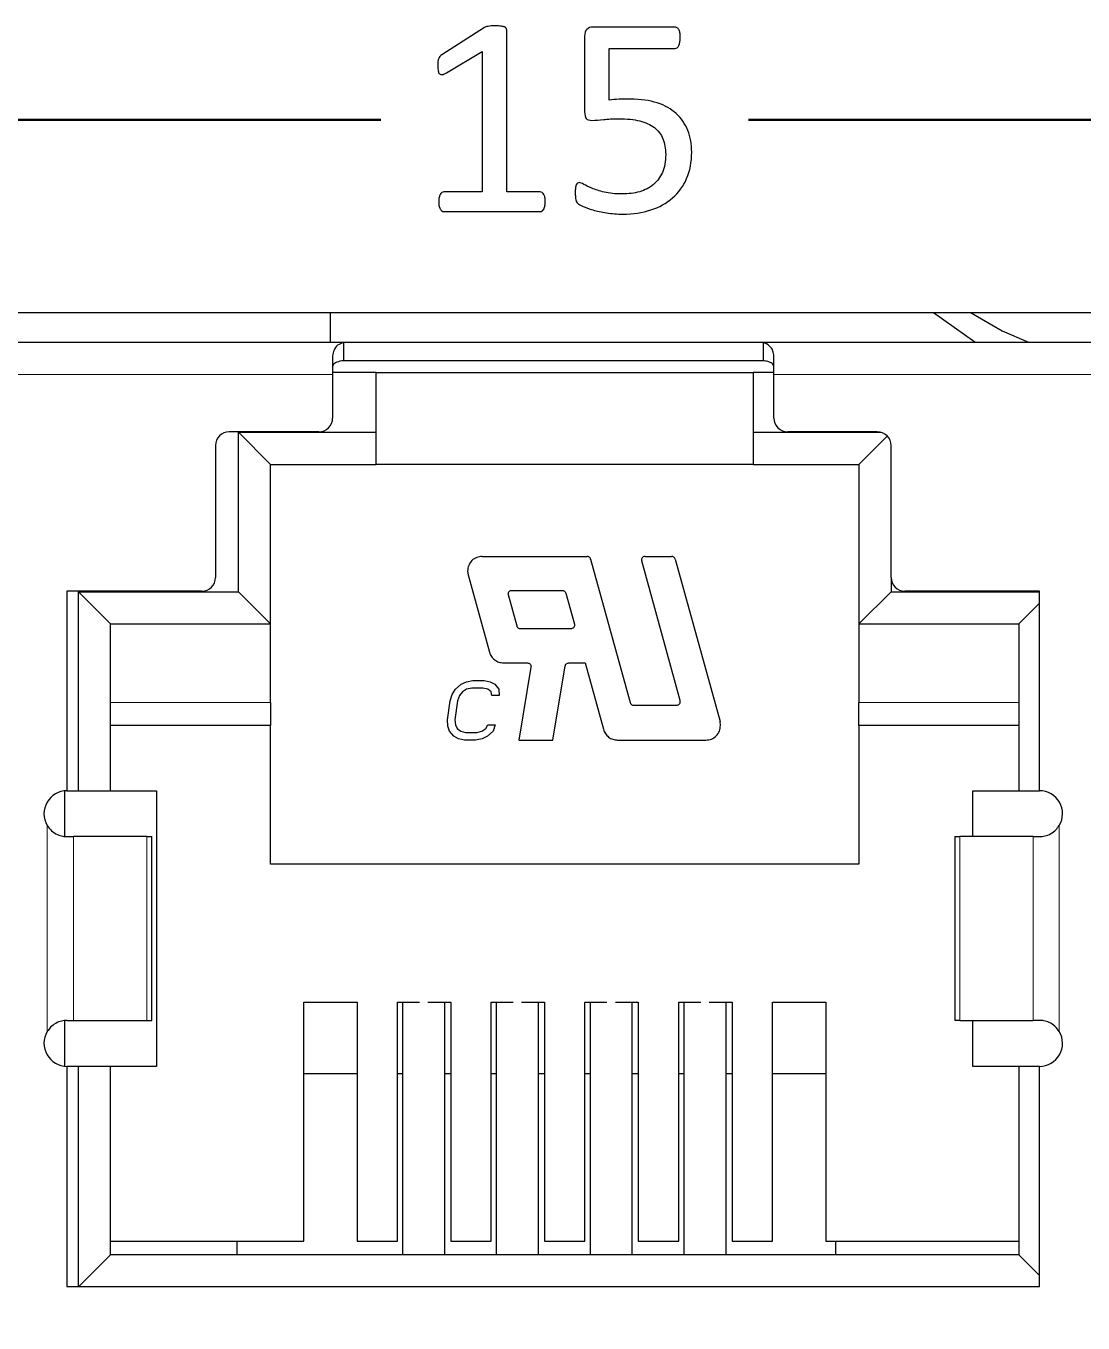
# Model space of a CAD drawing. Extents: x -260425 to 1294666, y -169889 to -2349.
# Drawn here: x 1001737.9 to 1001852.9, y -26464.5 to -26323.3 of the extents above; entities that cross this region are included whole.
import ezdxf

# ---------------------------------------------------------------- set-up
doc = ezdxf.new("R2010")
doc.units = 0
doc.header["$LTSCALE"] = 100
doc.layers.add('case', color=7, linetype='Continuous')
doc.layers.add('marking', color=7, linetype='Continuous')

# ---------------------------------------------------------------- blocks, each defined once
blk = doc.blocks.new('АТС')
at = {"layer": 'case', "lineweight": 25}
for points in [[(3427, 113.99), (3427, 113.99), (1965, 113.99), (1965, 113.99)], [(3314, 110.79), (3314, 110.79), (3314, 113.99), (3314, 113.99)], [(3384.11, 110.79), (3384.11, 110.79), (3379.6, 113.99), (3379.6, 113.99)], [(3254.6, 110.79), (3254.6, 110.79), (3421.9, 110.79), (3421.9, 110.79)], [(3361.08, 110.76), (3361.08, 110.76), (3315.42, 110.76), (3315.42, 110.76)], [(3315.42, 110.76), (3315.42, 110.76), (3315.42, 108.78), (3315.42, 108.78)], [(3361.08, 110.76), (3361.08, 110.76), (3361.08, 108.78), (3361.08, 108.78)], [(3314.25, 109.29), (3314.25, 109.29), (3314.25, 107.29), (3314.25, 107.29)], [(3361.08, 108.78), (3361.08, 108.78), (3315.42, 108.78), (3315.42, 108.78)], [(3362.25, 107.29), (3362.25, 107.29), (3362.25, 109.29), (3362.25, 109.29)], [(3319, 107.49), (3319, 107.49), (3314.25, 107.49), (3314.25, 107.49)], [(3314.25, 107.29), (3314.25, 107.29), (3314.25, 102.54), (3314.25, 102.54)], [(3319, 100.99), (3319, 100.99), (3319, 107.49), (3319, 107.49)], [(3319, 107.49), (3319, 107.49), (3360, 107.49), (3360, 107.49)], [(3360, 107.49), (3360, 107.49), (3360, 100.99), (3360, 100.99)], [(3362.25, 107.49), (3362.25, 107.49), (3360, 107.49), (3360, 107.49)], [(3362.25, 102.54), (3362.25, 102.54), (3362.25, 107.29), (3362.25, 107.29)], [(3312.75, 101.04), (3313.58, 101.04), (3314.25, 101.71), (3314.25, 102.54)], [(3312.75, 101.04), (3312.75, 101.04), (3303, 101.04), (3303, 101.04)], [(3304, 100.99), (3304, 100.99), (3319, 100.99), (3319, 100.99)], [(3304, 83.64), (3304, 83.64), (3304, 100.99), (3304, 100.99)], [(3304, 100.99), (3304, 100.99), (3307.5, 97.49), (3307.5, 97.49)], [(3319, 97.49), (3319, 97.49), (3319, 100.99), (3319, 100.99)], [(3360, 100.99), (3360, 100.99), (3373.88, 100.99), (3373.88, 100.99)], [(3360, 100.99), (3360, 100.99), (3360, 97.49), (3360, 97.49)], [(3373.5, 101.04), (3373.5, 101.04), (3363.75, 101.04), (3363.75, 101.04)], [(3374.58, 100.57), (3374.58, 100.57), (3371.5, 97.49), (3371.5, 97.49)], [(3301.5, 99.54), (3301.5, 99.54), (3301.5, 85.19), (3301.5, 85.19)], [(3375, 85.19), (3375, 85.19), (3375, 99.54), (3375, 99.54)], [(3307.5, 80.14), (3307.5, 80.14), (3307.5, 97.49), (3307.5, 97.49)], [(3307.5, 97.49), (3307.5, 97.49), (3319, 97.49), (3319, 97.49)], [(3360, 97.49), (3360, 97.49), (3319, 97.49), (3319, 97.49)], [(3360, 97.49), (3360, 97.49), (3371.5, 97.49), (3371.5, 97.49)], [(3371.5, 97.49), (3371.5, 97.49), (3371.5, 80.14), (3371.5, 80.14)], [(3330.53, 87.49), (3330.53, 87.49), (3341.92, 87.49), (3341.92, 87.49)], [(3342.31, 87.2), (3342.31, 87.2), (3346.62, 71.59), (3346.62, 71.59)], [(3347.85, 87.09), (3347.85, 87.09), (3347.87, 86.99), (3347.87, 86.99)], [(3352.06, 71.8), (3352.06, 71.8), (3347.87, 86.99), (3347.87, 86.99)], [(3348.25, 87.49), (3348.25, 87.49), (3351.12, 87.49), (3351.12, 87.49)], [(3351.51, 87.2), (3351.51, 87.2), (3356.39, 69.52), (3356.39, 69.52)], [(3300, 83.69), (3300.83, 83.69), (3301.5, 84.36), (3301.5, 85.19)], [(3328.93, 85.89), (3328.93, 85.89), (3328.99, 85.47), (3328.99, 85.47)], [(3328.99, 85.47), (3328.99, 85.47), (3331.3, 77.07), (3331.3, 77.07)], [(3375, 85.19), (3375, 85.19), (3375, 83.64), (3375, 83.64)], [(3300, 83.69), (3300, 83.69), (3285.35, 83.69), (3285.35, 83.69)], [(3285.35, 83.69), (3285.35, 83.69), (3285.35, 61.99), (3285.35, 61.99)], [(3286.6, 83.64), (3286.6, 83.64), (3304, 83.64), (3304, 83.64)], [(3286.6, 61.99), (3286.6, 61.99), (3286.6, 83.64), (3286.6, 83.64)], [(3286.6, 83.64), (3286.6, 83.64), (3290.1, 80.14), (3290.1, 80.14)], [(3304, 83.64), (3304, 83.64), (3307.5, 80.14), (3307.5, 80.14)], [(3333.37, 83.29), (3333.37, 83.29), (3333.35, 83.39), (3333.35, 83.39)], [(3334.31, 79.89), (3334.31, 79.89), (3333.37, 83.29), (3333.37, 83.29)], [(3333.75, 83.79), (3333.75, 83.79), (3339.22, 83.79), (3339.22, 83.79)], [(3339.61, 83.5), (3339.61, 83.5), (3340.55, 80.1), (3340.55, 80.1)], [(3375, 83.64), (3375, 83.64), (3371.5, 80.14), (3371.5, 80.14)], [(3375, 83.64), (3375, 83.64), (3391.15, 83.64), (3391.15, 83.64)], [(3391.15, 83.69), (3391.15, 83.69), (3376.5, 83.69), (3376.5, 83.69)], [(3391.15, 61.99), (3391.15, 61.99), (3391.15, 83.69), (3391.15, 83.69)], [(3388.9, 80.14), (3388.9, 80.14), (3391.15, 82.39), (3391.15, 82.39)], [(3290.1, 80.14), (3290.1, 80.14), (3307.5, 80.14), (3307.5, 80.14)], [(3290.1, 61.99), (3290.1, 61.99), (3290.1, 80.14), (3290.1, 80.14)], [(3307.5, 71.59), (3307.5, 71.59), (3307.5, 80.14), (3307.5, 80.14)], [(3340.16, 79.59), (3340.16, 79.59), (3334.69, 79.59), (3334.69, 79.59)], [(3340.55, 80.1), (3340.55, 80.1), (3340.56, 79.99), (3340.56, 79.99)], [(3371.5, 80.14), (3371.5, 80.14), (3388.9, 80.14), (3388.9, 80.14)], [(3371.5, 80.14), (3371.5, 80.14), (3371.5, 71.59), (3371.5, 71.59)], [(3388.9, 80.14), (3388.9, 80.14), (3388.9, 61.99), (3388.9, 61.99)], [(3332.85, 75.89), (3332.85, 75.89), (3335.43, 75.89), (3335.43, 75.89)], [(3335.82, 75.43), (3335.82, 75.43), (3334.5, 67.49), (3334.5, 67.49)], [(3335.83, 75.49), (3335.83, 75.49), (3335.82, 75.43), (3335.82, 75.43)], [(3338.2, 67.49), (3338.2, 67.49), (3339.54, 75.56), (3339.54, 75.56)], [(3339.94, 75.89), (3339.94, 75.89), (3341.71, 75.89), (3341.71, 75.89)], [(3341.71, 75.89), (3341.71, 75.89), (3343.7, 68.67), (3343.7, 68.67)], [(3327.6, 73.02), (3327.6, 73.02), (3328.22, 73.58), (3328.22, 73.58)], [(3328.22, 73.58), (3328.22, 73.58), (3328.8, 73.85), (3328.8, 73.85)], [(3328.8, 73.85), (3328.8, 73.85), (3329.5, 73.99), (3329.5, 73.99)], [(3329.5, 73.99), (3329.5, 73.99), (3330.72, 73.99), (3330.72, 73.99)], [(3330.72, 73.99), (3330.72, 73.99), (3331.37, 73.85), (3331.37, 73.85)], [(3331.37, 73.85), (3331.37, 73.85), (3331.88, 73.58), (3331.88, 73.58)], [(3331.88, 73.58), (3331.88, 73.58), (3332.34, 73.02), (3332.34, 73.02)], [(3327.02, 71.78), (3327.02, 71.78), (3327.25, 72.47), (3327.25, 72.47)], [(3327.25, 72.47), (3327.25, 72.47), (3327.6, 73.02), (3327.6, 73.02)], [(3328.04, 72.33), (3328.04, 72.33), (3327.83, 71.78), (3327.83, 71.78)], [(3328.37, 72.75), (3328.37, 72.75), (3328.04, 72.33), (3328.04, 72.33)], [(3328.82, 73.02), (3328.82, 73.02), (3328.37, 72.75), (3328.37, 72.75)], [(3329.38, 73.16), (3329.38, 73.16), (3328.82, 73.02), (3328.82, 73.02)], [(3330.6, 73.16), (3330.6, 73.16), (3329.38, 73.16), (3329.38, 73.16)], [(3331.12, 73.02), (3331.12, 73.02), (3330.6, 73.16), (3330.6, 73.16)], [(3331.49, 72.75), (3331.49, 72.75), (3331.12, 73.02), (3331.12, 73.02)], [(3331.56, 72.33), (3331.56, 72.33), (3331.49, 72.75), (3331.49, 72.75)], [(3332.38, 72.33), (3332.38, 72.33), (3331.56, 72.33), (3331.56, 72.33)], [(3332.34, 73.02), (3332.34, 73.02), (3332.38, 72.33), (3332.38, 72.33)], [(3326.73, 69.71), (3326.73, 69.71), (3327.02, 71.78), (3327.02, 71.78)], [(3327.83, 71.78), (3327.83, 71.78), (3327.54, 69.71), (3327.54, 69.71)], [(3347, 71.29), (3347, 71.29), (3351.67, 71.29), (3351.67, 71.29)], [(3352.07, 71.69), (3352.07, 71.69), (3352.06, 71.8), (3352.06, 71.8)], [(3326.77, 69.01), (3326.77, 69.01), (3326.73, 69.71), (3326.73, 69.71)], [(3327.54, 69.71), (3327.54, 69.71), (3327.6, 69.15), (3327.6, 69.15)], [(3356.44, 69.09), (3356.44, 69.09), (3356.39, 69.52), (3356.39, 69.52)], [(3307.5, 69.09), (3307.5, 69.09), (3290.1, 69.09), (3290.1, 69.09)], [(3307.5, 53.99), (3307.5, 53.99), (3307.5, 69.09), (3307.5, 69.09)], [(3326.96, 68.46), (3326.96, 68.46), (3326.77, 69.01), (3326.77, 69.01)], [(3327.42, 67.91), (3327.42, 67.91), (3326.96, 68.46), (3326.96, 68.46)], [(3327.93, 67.63), (3327.93, 67.63), (3327.42, 67.91), (3327.42, 67.91)], [(3327.6, 69.15), (3327.6, 69.15), (3327.81, 68.74), (3327.81, 68.74)], [(3327.81, 68.74), (3327.81, 68.74), (3328.18, 68.46), (3328.18, 68.46)], [(3328.18, 68.46), (3328.18, 68.46), (3328.7, 68.32), (3328.7, 68.32)], [(3328.7, 68.32), (3328.7, 68.32), (3329.92, 68.32), (3329.92, 68.32)], [(3329.92, 68.32), (3329.92, 68.32), (3330.48, 68.46), (3330.48, 68.46)], [(3330.48, 68.46), (3330.48, 68.46), (3330.92, 68.74), (3330.92, 68.74)], [(3331.08, 67.91), (3331.08, 67.91), (3330.5, 67.63), (3330.5, 67.63)], [(3330.92, 68.74), (3330.92, 68.74), (3331.12, 69.15), (3331.12, 69.15)], [(3331.7, 68.46), (3331.7, 68.46), (3331.08, 67.91), (3331.08, 67.91)], [(3331.12, 69.15), (3331.12, 69.15), (3331.93, 69.15), (3331.93, 69.15)], [(3331.93, 69.15), (3331.93, 69.15), (3331.7, 68.46), (3331.7, 68.46)], [(3388.9, 69.09), (3388.9, 69.09), (3371.5, 69.09), (3371.5, 69.09)], [(3371.5, 69.09), (3371.5, 69.09), (3371.5, 53.99), (3371.5, 53.99)], [(3328.58, 67.49), (3328.58, 67.49), (3327.93, 67.63), (3327.93, 67.63)], [(3329.8, 67.49), (3329.8, 67.49), (3328.58, 67.49), (3328.58, 67.49)], [(3330.5, 67.63), (3330.5, 67.63), (3329.8, 67.49), (3329.8, 67.49)], [(3334.5, 67.49), (3334.5, 67.49), (3338.2, 67.49), (3338.2, 67.49)], [(3345.24, 67.49), (3345.24, 67.49), (3354.84, 67.49), (3354.84, 67.49)], [(3285.1, 57.02), (3285.1, 57.02), (3285.1, 61.98), (3285.1, 61.98)], [(3285.35, 61.99), (3285.35, 61.99), (3286.6, 61.99), (3286.6, 61.99)], [(3286.6, 61.99), (3286.6, 61.99), (3290.1, 61.99), (3290.1, 61.99)], [(3290.1, 61.99), (3290.1, 61.99), (3295.1, 61.99), (3295.1, 61.99)], [(3295.1, 61.99), (3295.1, 61.99), (3295.1, 31.99), (3295.1, 31.99)], [(3383.9, 56.99), (3383.9, 56.99), (3383.9, 61.99), (3383.9, 61.99)], [(3383.9, 61.99), (3383.9, 61.99), (3388.9, 61.99), (3388.9, 61.99)], [(3388.9, 61.99), (3388.9, 61.99), (3391.15, 61.99), (3391.15, 61.99)], [(3285.35, 56.99), (3285.35, 56.99), (3286.04, 56.99), (3286.04, 56.99)], [(3294.03, 56.99), (3294.03, 56.99), (3286.04, 56.99), (3286.04, 56.99)], [(3294.03, 56.99), (3294.03, 56.99), (3294.57, 56.99), (3294.57, 56.99)], [(3294.57, 36.99), (3294.57, 36.99), (3294.57, 56.99), (3294.57, 56.99)], [(3381.94, 56.99), (3381.94, 56.99), (3381.94, 36.99), (3381.94, 36.99)], [(3381.94, 56.99), (3381.94, 56.99), (3382.46, 56.99), (3382.46, 56.99)], [(3382.46, 56.99), (3382.46, 56.99), (3382.47, 56.99), (3382.47, 56.99)], [(3390.46, 56.99), (3390.46, 56.99), (3382.47, 56.99), (3382.47, 56.99)], [(3390.46, 56.99), (3390.46, 56.99), (3391.15, 56.99), (3391.15, 56.99)], [(3371.5, 53.99), (3371.5, 53.99), (3307.5, 53.99), (3307.5, 53.99)], [(3311.1, 38.99), (3311.1, 38.99), (3316.9, 38.99), (3316.9, 38.99)], [(3311.1, 12.99), (3311.1, 12.99), (3311.1, 38.99), (3311.1, 38.99)], [(3316.9, 38.99), (3316.9, 38.99), (3316.9, 12.99), (3316.9, 12.99)], [(3321.3, 38.99), (3321.3, 38.99), (3323.69, 38.99), (3323.69, 38.99)], [(3321.3, 12.99), (3321.3, 12.99), (3321.3, 38.99), (3321.3, 38.99)], [(3321.85, 38.99), (3321.85, 38.99), (3321.85, 11.49), (3321.85, 11.49)], [(3324.61, 38.99), (3324.61, 38.99), (3327.1, 38.99), (3327.1, 38.99)], [(3326.45, 11.49), (3326.45, 11.49), (3326.45, 38.99), (3326.45, 38.99)], [(3327.1, 38.99), (3327.1, 38.99), (3327.1, 12.99), (3327.1, 12.99)], [(3331.5, 38.99), (3331.5, 38.99), (3333.89, 38.99), (3333.89, 38.99)], [(3331.5, 12.99), (3331.5, 12.99), (3331.5, 38.99), (3331.5, 38.99)], [(3332.05, 38.99), (3332.05, 38.99), (3332.05, 11.49), (3332.05, 11.49)], [(3334.81, 38.99), (3334.81, 38.99), (3337.3, 38.99), (3337.3, 38.99)], [(3336.65, 11.49), (3336.65, 11.49), (3336.65, 38.99), (3336.65, 38.99)], [(3337.3, 38.99), (3337.3, 38.99), (3337.3, 12.99), (3337.3, 12.99)], [(3341.7, 38.99), (3341.7, 38.99), (3344.09, 38.99), (3344.09, 38.99)], [(3341.7, 12.99), (3341.7, 12.99), (3341.7, 38.99), (3341.7, 38.99)], [(3342.25, 38.99), (3342.25, 38.99), (3342.25, 11.49), (3342.25, 11.49)], [(3345.01, 38.99), (3345.01, 38.99), (3347.5, 38.99), (3347.5, 38.99)], [(3346.85, 11.49), (3346.85, 11.49), (3346.85, 38.99), (3346.85, 38.99)], [(3347.5, 38.99), (3347.5, 38.99), (3347.5, 12.99), (3347.5, 12.99)], [(3351.9, 38.99), (3351.9, 38.99), (3354.29, 38.99), (3354.29, 38.99)], [(3351.9, 12.99), (3351.9, 12.99), (3351.9, 38.99), (3351.9, 38.99)], [(3352.45, 38.99), (3352.45, 38.99), (3352.45, 11.49), (3352.45, 11.49)], [(3355.21, 38.99), (3355.21, 38.99), (3357.7, 38.99), (3357.7, 38.99)], [(3357.05, 11.49), (3357.05, 11.49), (3357.05, 38.99), (3357.05, 38.99)], [(3357.7, 38.99), (3357.7, 38.99), (3357.7, 12.99), (3357.7, 12.99)], [(3362.1, 38.99), (3362.1, 38.99), (3367.9, 38.99), (3367.9, 38.99)], [(3362.1, 12.99), (3362.1, 12.99), (3362.1, 38.99), (3362.1, 38.99)], [(3367.9, 38.99), (3367.9, 38.99), (3367.9, 12.99), (3367.9, 12.99)], [(3285.1, 32.01), (3285.1, 32.01), (3285.1, 36.96), (3285.1, 36.96)], [(3285.35, 36.99), (3285.35, 36.99), (3286.04, 36.99), (3286.04, 36.99)], [(3286.04, 36.99), (3286.04, 36.99), (3294.03, 36.99), (3294.03, 36.99)], [(3294.03, 36.99), (3294.03, 36.99), (3294.57, 36.99), (3294.57, 36.99)], [(3382.46, 36.99), (3382.46, 36.99), (3381.94, 36.99), (3381.94, 36.99)], [(3382.47, 36.99), (3382.47, 36.99), (3382.46, 36.99), (3382.46, 36.99)], [(3382.47, 36.99), (3382.47, 36.99), (3390.46, 36.99), (3390.46, 36.99)], [(3383.9, 31.99), (3383.9, 31.99), (3383.9, 36.99), (3383.9, 36.99)], [(3391.15, 36.99), (3391.15, 36.99), (3390.46, 36.99), (3390.46, 36.99)], [(3286.6, 31.99), (3286.6, 31.99), (3285.35, 31.99), (3285.35, 31.99)], [(3285.35, 31.99), (3285.35, 31.99), (3285.35, 8.04), (3285.35, 8.04)], [(3286.6, 8.04), (3286.6, 8.04), (3286.6, 31.99), (3286.6, 31.99)], [(3290.1, 31.99), (3290.1, 31.99), (3286.6, 31.99), (3286.6, 31.99)], [(3290.1, 11.49), (3290.1, 11.49), (3290.1, 31.99), (3290.1, 31.99)], [(3295.1, 31.99), (3295.1, 31.99), (3290.1, 31.99), (3290.1, 31.99)], [(3316.9, 31.19), (3316.9, 31.19), (3311.1, 31.19), (3311.1, 31.19)], [(3321.85, 31.19), (3321.85, 31.19), (3321.3, 31.19), (3321.3, 31.19)], [(3327.1, 31.19), (3327.1, 31.19), (3326.45, 31.19), (3326.45, 31.19)], [(3332.05, 31.19), (3332.05, 31.19), (3331.5, 31.19), (3331.5, 31.19)], [(3337.3, 31.19), (3337.3, 31.19), (3336.65, 31.19), (3336.65, 31.19)], [(3342.25, 31.19), (3342.25, 31.19), (3341.7, 31.19), (3341.7, 31.19)], [(3347.5, 31.19), (3347.5, 31.19), (3346.85, 31.19), (3346.85, 31.19)], [(3352.45, 31.19), (3352.45, 31.19), (3351.9, 31.19), (3351.9, 31.19)], [(3357.7, 31.19), (3357.7, 31.19), (3357.05, 31.19), (3357.05, 31.19)], [(3367.9, 31.19), (3367.9, 31.19), (3362.1, 31.19), (3362.1, 31.19)], [(3388.9, 31.99), (3388.9, 31.99), (3383.9, 31.99), (3383.9, 31.99)], [(3388.9, 31.99), (3388.9, 31.99), (3388.9, 11.49), (3388.9, 11.49)], [(3391.15, 31.99), (3391.15, 31.99), (3388.9, 31.99), (3388.9, 31.99)], [(3391.15, 8.04), (3391.15, 8.04), (3391.15, 31.99), (3391.15, 31.99)], [(3290.1, 12.99), (3290.1, 12.99), (3306.7, 12.99), (3306.7, 12.99)], [(3303.85, 11.49), (3303.85, 11.49), (3303.85, 12.99), (3303.85, 12.99)], [(3306.7, 12.99), (3306.7, 12.99), (3311.1, 12.99), (3311.1, 12.99)], [(3316.9, 12.99), (3316.9, 12.99), (3321.3, 12.99), (3321.3, 12.99)], [(3327.1, 12.99), (3327.1, 12.99), (3331.5, 12.99), (3331.5, 12.99)], [(3337.3, 12.99), (3337.3, 12.99), (3341.7, 12.99), (3341.7, 12.99)], [(3347.5, 12.99), (3347.5, 12.99), (3351.9, 12.99), (3351.9, 12.99)], [(3357.7, 12.99), (3357.7, 12.99), (3362.1, 12.99), (3362.1, 12.99)], [(3367.9, 12.99), (3367.9, 12.99), (3372.3, 12.99), (3372.3, 12.99)], [(3368.95, 12.99), (3368.95, 12.99), (3368.95, 11.49), (3368.95, 11.49)], [(3372.3, 12.99), (3372.3, 12.99), (3388.9, 12.99), (3388.9, 12.99)], [(3286.65, 8.04), (3286.65, 8.04), (3290.1, 11.49), (3290.1, 11.49)], [(3388.9, 11.49), (3388.9, 11.49), (3290.1, 11.49), (3290.1, 11.49)], [(3391.15, 9.24), (3391.15, 9.24), (3388.9, 11.49), (3388.9, 11.49)], [(3285.35, 8.04), (3285.35, 8.04), (3391.15, 8.04), (3391.15, 8.04)]]:
    blk.add_open_spline(points, degree=3, dxfattribs=at)
for points, knots in [([(3383.72, 113.99), (3383.72, 113.99), (3387.07, 112.03), (3387.07, 112.03), (3387.07, 112.03), (3387.07, 112.03), (3389.94, 110.79), (3389.94, 110.79)], [0, 0, 0, 0, 0.333333, 0.333333, 0.333333, 0.333333, 1, 1, 1, 1]), ([(3315.42, 110.76), (3315.21, 110.68), (3314.99, 110.6), (3314.79, 110.45), (3314.79, 110.45), (3314.63, 110.32), (3314.49, 110.16), (3314.4, 109.94), (3314.4, 109.94), (3314.32, 109.75), (3314.28, 109.52), (3314.25, 109.29)], [0, 0, 0, 0, 0.25, 0.25, 0.25, 0.25, 0.5, 0.5, 0.5, 0.5, 1, 1, 1, 1]), ([(3362.25, 109.29), (3362.23, 109.48), (3362.2, 109.67), (3362.15, 109.83), (3362.15, 109.83), (3362.08, 110.06), (3361.94, 110.24), (3361.79, 110.37), (3361.79, 110.37), (3361.58, 110.56), (3361.33, 110.66), (3361.08, 110.76)], [0, 0, 0, 0, 0.25, 0.25, 0.25, 0.25, 0.5, 0.5, 0.5, 0.5, 1, 1, 1, 1]), ([(3315.42, 108.78), (3315.17, 108.74), (3314.92, 108.7), (3314.7, 108.61), (3314.7, 108.61), (3314.61, 108.57), (3314.54, 108.53), (3314.46, 108.48), (3314.46, 108.48), (3314.39, 108.43), (3314.32, 108.37), (3314.29, 108.29), (3314.29, 108.29), (3314.27, 108.25), (3314.26, 108.2), (3314.25, 108.15)], [0, 0, 0, 0, 0.2, 0.2, 0.2, 0.2, 0.4, 0.4, 0.4, 0.4, 0.6, 0.6, 0.6, 0.6, 1, 1, 1, 1]), ([(3362.25, 108.15), (3362.24, 108.2), (3362.23, 108.26), (3362.2, 108.3), (3362.2, 108.3), (3362.17, 108.37), (3362.12, 108.41), (3362.07, 108.46), (3362.07, 108.46), (3361.93, 108.57), (3361.76, 108.64), (3361.59, 108.68), (3361.59, 108.68), (3361.42, 108.73), (3361.25, 108.75), (3361.08, 108.78)], [0, 0, 0, 0, 0.2, 0.2, 0.2, 0.2, 0.4, 0.4, 0.4, 0.4, 0.6, 0.6, 0.6, 0.6, 1, 1, 1, 1]), ([(3362.25, 102.54), (3362.25, 102.15), (3362.41, 101.76), (3362.69, 101.48), (3362.69, 101.48), (3362.97, 101.2), (3363.35, 101.04), (3363.75, 101.04)], [0, 0, 0, 0, 0.333333, 0.333333, 0.333333, 0.333333, 1, 1, 1, 1]), ([(3303, 101.04), (3302.6, 101.04), (3302.22, 100.88), (3301.94, 100.6), (3301.94, 100.6), (3301.66, 100.32), (3301.5, 99.94), (3301.5, 99.54)], [0, 0, 0, 0, 0.333333, 0.333333, 0.333333, 0.333333, 1, 1, 1, 1]), ([(3375, 99.54), (3375, 99.94), (3374.84, 100.32), (3374.56, 100.6), (3374.56, 100.6), (3374.28, 100.88), (3373.9, 101.04), (3373.5, 101.04)], [0, 0, 0, 0, 0.333333, 0.333333, 0.333333, 0.333333, 1, 1, 1, 1]), ([(3330.53, 87.49), (3330.32, 87.47), (3330.11, 87.44), (3329.92, 87.37), (3329.92, 87.37), (3329.72, 87.3), (3329.55, 87.17), (3329.4, 87.02), (3329.4, 87.02), (3329.25, 86.87), (3329.12, 86.7), (3329.05, 86.51), (3329.05, 86.51), (3328.98, 86.31), (3328.95, 86.1), (3328.93, 85.89)], [0, 0, 0, 0, 0.2, 0.2, 0.2, 0.2, 0.4, 0.4, 0.4, 0.4, 0.6, 0.6, 0.6, 0.6, 1, 1, 1, 1]), ([(3342.31, 87.2), (3342.29, 87.24), (3342.28, 87.28), (3342.26, 87.32), (3342.26, 87.32), (3342.23, 87.35), (3342.2, 87.38), (3342.17, 87.41), (3342.17, 87.41), (3342.13, 87.44), (3342.09, 87.46), (3342.05, 87.47), (3342.05, 87.47), (3342.01, 87.48), (3341.97, 87.49), (3341.92, 87.49)], [0, 0, 0, 0, 0.2, 0.2, 0.2, 0.2, 0.4, 0.4, 0.4, 0.4, 0.6, 0.6, 0.6, 0.6, 1, 1, 1, 1]), ([(3348.25, 87.49), (3348.2, 87.49), (3348.15, 87.48), (3348.1, 87.46), (3348.1, 87.46), (3348.05, 87.44), (3348.01, 87.41), (3347.97, 87.38), (3347.97, 87.38), (3347.93, 87.34), (3347.9, 87.29), (3347.88, 87.25), (3347.88, 87.25), (3347.87, 87.2), (3347.86, 87.15), (3347.85, 87.09)], [0, 0, 0, 0, 0.2, 0.2, 0.2, 0.2, 0.4, 0.4, 0.4, 0.4, 0.6, 0.6, 0.6, 0.6, 1, 1, 1, 1]), ([(3351.51, 87.2), (3351.49, 87.24), (3351.48, 87.28), (3351.45, 87.32), (3351.45, 87.32), (3351.43, 87.35), (3351.4, 87.38), (3351.37, 87.41), (3351.37, 87.41), (3351.33, 87.44), (3351.29, 87.46), (3351.25, 87.47), (3351.25, 87.47), (3351.21, 87.48), (3351.17, 87.49), (3351.12, 87.49)], [0, 0, 0, 0, 0.2, 0.2, 0.2, 0.2, 0.4, 0.4, 0.4, 0.4, 0.6, 0.6, 0.6, 0.6, 1, 1, 1, 1]), ([(3375, 85.19), (3375, 84.8), (3375.16, 84.41), (3375.44, 84.13), (3375.44, 84.13), (3375.72, 83.85), (3376.1, 83.69), (3376.5, 83.69)], [0, 0, 0, 0, 0.333333, 0.333333, 0.333333, 0.333333, 1, 1, 1, 1]), ([(3333.35, 83.39), (3333.36, 83.45), (3333.37, 83.5), (3333.38, 83.55), (3333.38, 83.55), (3333.4, 83.59), (3333.43, 83.64), (3333.47, 83.68), (3333.47, 83.68), (3333.51, 83.71), (3333.55, 83.74), (3333.6, 83.76), (3333.6, 83.76), (3333.65, 83.78), (3333.7, 83.79), (3333.75, 83.79)], [0, 0, 0, 0, 0.2, 0.2, 0.2, 0.2, 0.4, 0.4, 0.4, 0.4, 0.6, 0.6, 0.6, 0.6, 1, 1, 1, 1]), ([(3339.22, 83.79), (3339.27, 83.79), (3339.31, 83.78), (3339.35, 83.77), (3339.35, 83.77), (3339.39, 83.76), (3339.43, 83.74), (3339.47, 83.71), (3339.47, 83.71), (3339.5, 83.68), (3339.53, 83.65), (3339.56, 83.62), (3339.56, 83.62), (3339.58, 83.58), (3339.59, 83.54), (3339.61, 83.5)], [0, 0, 0, 0, 0.2, 0.2, 0.2, 0.2, 0.4, 0.4, 0.4, 0.4, 0.6, 0.6, 0.6, 0.6, 1, 1, 1, 1]), ([(3334.69, 79.59), (3334.65, 79.6), (3334.61, 79.6), (3334.56, 79.61), (3334.56, 79.61), (3334.52, 79.63), (3334.48, 79.65), (3334.45, 79.67), (3334.45, 79.67), (3334.41, 79.7), (3334.38, 79.73), (3334.36, 79.77), (3334.36, 79.77), (3334.34, 79.81), (3334.32, 79.85), (3334.31, 79.89)], [0, 0, 0, 0, 0.2, 0.2, 0.2, 0.2, 0.4, 0.4, 0.4, 0.4, 0.6, 0.6, 0.6, 0.6, 1, 1, 1, 1]), ([(3340.56, 79.99), (3340.56, 79.94), (3340.55, 79.89), (3340.53, 79.84), (3340.53, 79.84), (3340.51, 79.79), (3340.48, 79.75), (3340.44, 79.71), (3340.44, 79.71), (3340.41, 79.67), (3340.36, 79.64), (3340.32, 79.62), (3340.32, 79.62), (3340.27, 79.61), (3340.21, 79.6), (3340.16, 79.59)], [0, 0, 0, 0, 0.2, 0.2, 0.2, 0.2, 0.4, 0.4, 0.4, 0.4, 0.6, 0.6, 0.6, 0.6, 1, 1, 1, 1]), ([(3331.3, 77.07), (3331.37, 76.9), (3331.43, 76.74), (3331.52, 76.6), (3331.52, 76.6), (3331.61, 76.45), (3331.74, 76.33), (3331.88, 76.22), (3331.88, 76.22), (3332.02, 76.11), (3332.17, 76.03), (3332.34, 75.98), (3332.34, 75.98), (3332.5, 75.93), (3332.67, 75.91), (3332.85, 75.89)], [0, 0, 0, 0, 0.2, 0.2, 0.2, 0.2, 0.4, 0.4, 0.4, 0.4, 0.6, 0.6, 0.6, 0.6, 1, 1, 1, 1]), ([(3335.43, 75.89), (3335.48, 75.89), (3335.53, 75.88), (3335.58, 75.86), (3335.58, 75.86), (3335.63, 75.84), (3335.67, 75.81), (3335.71, 75.78), (3335.71, 75.78), (3335.75, 75.74), (3335.78, 75.69), (3335.8, 75.65), (3335.8, 75.65), (3335.82, 75.6), (3335.82, 75.55), (3335.83, 75.49)], [0, 0, 0, 0, 0.2, 0.2, 0.2, 0.2, 0.4, 0.4, 0.4, 0.4, 0.6, 0.6, 0.6, 0.6, 1, 1, 1, 1]), ([(3339.54, 75.56), (3339.56, 75.6), (3339.57, 75.65), (3339.59, 75.69), (3339.59, 75.69), (3339.61, 75.73), (3339.64, 75.77), (3339.68, 75.8), (3339.68, 75.8), (3339.72, 75.83), (3339.76, 75.85), (3339.8, 75.87), (3339.8, 75.87), (3339.84, 75.88), (3339.89, 75.89), (3339.94, 75.89)], [0, 0, 0, 0, 0.2, 0.2, 0.2, 0.2, 0.4, 0.4, 0.4, 0.4, 0.6, 0.6, 0.6, 0.6, 1, 1, 1, 1]), ([(3307.5, 71.59), (3307.5, 71.27), (3307.5, 70.94), (3307.5, 70.64), (3307.5, 70.64), (3307.5, 70.33), (3307.5, 70.06), (3307.5, 69.83), (3307.5, 69.83), (3307.5, 69.59), (3307.5, 69.4), (3307.5, 69.28), (3307.5, 69.28), (3307.5, 69.17), (3307.5, 69.13), (3307.5, 69.09)], [0, 0, 0, 0, 0.2, 0.2, 0.2, 0.2, 0.4, 0.4, 0.4, 0.4, 0.6, 0.6, 0.6, 0.6, 1, 1, 1, 1]), ([(3346.62, 71.59), (3346.63, 71.55), (3346.65, 71.51), (3346.67, 71.47), (3346.67, 71.47), (3346.69, 71.43), (3346.73, 71.4), (3346.76, 71.37), (3346.76, 71.37), (3346.79, 71.35), (3346.83, 71.33), (3346.87, 71.31), (3346.87, 71.31), (3346.92, 71.3), (3346.96, 71.3), (3347, 71.29)], [0, 0, 0, 0, 0.2, 0.2, 0.2, 0.2, 0.4, 0.4, 0.4, 0.4, 0.6, 0.6, 0.6, 0.6, 1, 1, 1, 1]), ([(3351.67, 71.29), (3351.72, 71.3), (3351.78, 71.31), (3351.83, 71.32), (3351.83, 71.32), (3351.87, 71.34), (3351.92, 71.37), (3351.95, 71.41), (3351.95, 71.41), (3351.99, 71.45), (3352.02, 71.49), (3352.04, 71.54), (3352.04, 71.54), (3352.06, 71.59), (3352.07, 71.64), (3352.07, 71.69)], [0, 0, 0, 0, 0.2, 0.2, 0.2, 0.2, 0.4, 0.4, 0.4, 0.4, 0.6, 0.6, 0.6, 0.6, 1, 1, 1, 1]), ([(3371.5, 69.09), (3371.5, 69.13), (3371.5, 69.17), (3371.5, 69.28), (3371.5, 69.28), (3371.5, 69.4), (3371.5, 69.59), (3371.5, 69.83), (3371.5, 69.83), (3371.5, 70.06), (3371.5, 70.33), (3371.5, 70.64), (3371.5, 70.64), (3371.5, 70.94), (3371.5, 71.27), (3371.5, 71.59)], [0, 0, 0, 0, 0.2, 0.2, 0.2, 0.2, 0.4, 0.4, 0.4, 0.4, 0.6, 0.6, 0.6, 0.6, 1, 1, 1, 1]), ([(3343.7, 68.67), (3343.76, 68.5), (3343.83, 68.34), (3343.92, 68.2), (3343.92, 68.2), (3344.01, 68.05), (3344.14, 67.93), (3344.27, 67.82), (3344.27, 67.82), (3344.41, 67.71), (3344.57, 67.63), (3344.73, 67.58), (3344.73, 67.58), (3344.9, 67.53), (3345.07, 67.51), (3345.24, 67.49)], [0, 0, 0, 0, 0.2, 0.2, 0.2, 0.2, 0.4, 0.4, 0.4, 0.4, 0.6, 0.6, 0.6, 0.6, 1, 1, 1, 1]), ([(3354.84, 67.49), (3355.05, 67.52), (3355.26, 67.54), (3355.46, 67.61), (3355.46, 67.61), (3355.65, 67.69), (3355.83, 67.81), (3355.98, 67.96), (3355.98, 67.96), (3356.13, 68.11), (3356.25, 68.29), (3356.32, 68.48), (3356.32, 68.48), (3356.4, 68.67), (3356.42, 68.88), (3356.44, 69.09)], [0, 0, 0, 0, 0.2, 0.2, 0.2, 0.2, 0.4, 0.4, 0.4, 0.4, 0.6, 0.6, 0.6, 0.6, 1, 1, 1, 1]), ([(3285.35, 61.99), (3284.45, 61.99), (3283.62, 61.51), (3283.18, 60.73), (3283.18, 60.73), (3282.73, 59.95), (3282.74, 58.99), (3283.2, 58.21)], [0, 0, 0, 0, 0.333333, 0.333333, 0.333333, 0.333333, 1, 1, 1, 1]), ([(3393.3, 58.21), (3393.76, 58.99), (3393.77, 59.95), (3393.32, 60.73), (3393.32, 60.73), (3392.88, 61.51), (3392.05, 61.99), (3391.15, 61.99)], [0, 0, 0, 0, 0.333333, 0.333333, 0.333333, 0.333333, 1, 1, 1, 1]), ([(3283.2, 58.21), (3283.35, 58.01), (3283.5, 57.8), (3283.68, 57.63), (3283.68, 57.63), (3283.86, 57.46), (3284.08, 57.33), (3284.3, 57.23), (3284.3, 57.23), (3284.5, 57.13), (3284.71, 57.07), (3284.9, 57.03), (3284.9, 57.03), (3285.06, 57.01), (3285.2, 57), (3285.35, 56.99)], [0, 0, 0, 0, 0.2, 0.2, 0.2, 0.2, 0.4, 0.4, 0.4, 0.4, 0.6, 0.6, 0.6, 0.6, 1, 1, 1, 1]), ([(3391.15, 56.99), (3391.34, 57), (3391.53, 57.01), (3391.74, 57.06), (3391.74, 57.06), (3391.94, 57.11), (3392.17, 57.2), (3392.38, 57.32), (3392.38, 57.32), (3392.58, 57.43), (3392.77, 57.57), (3392.93, 57.73), (3392.93, 57.73), (3393.06, 57.88), (3393.18, 58.05), (3393.3, 58.21)], [0, 0, 0, 0, 0.2, 0.2, 0.2, 0.2, 0.4, 0.4, 0.4, 0.4, 0.6, 0.6, 0.6, 0.6, 1, 1, 1, 1]), ([(3285.35, 36.99), (3285.16, 36.98), (3284.97, 36.97), (3284.76, 36.92), (3284.76, 36.92), (3284.56, 36.87), (3284.33, 36.79), (3284.12, 36.67), (3284.12, 36.67), (3283.92, 36.56), (3283.73, 36.42), (3283.57, 36.25), (3283.57, 36.25), (3283.44, 36.11), (3283.32, 35.94), (3283.2, 35.77)], [0, 0, 0, 0, 0.2, 0.2, 0.2, 0.2, 0.4, 0.4, 0.4, 0.4, 0.6, 0.6, 0.6, 0.6, 1, 1, 1, 1]), ([(3393.3, 35.77), (3393.15, 35.98), (3393, 36.18), (3392.82, 36.35), (3392.82, 36.35), (3392.64, 36.52), (3392.42, 36.66), (3392.2, 36.76), (3392.2, 36.76), (3392, 36.85), (3391.79, 36.92), (3391.61, 36.95), (3391.61, 36.95), (3391.45, 36.98), (3391.3, 36.99), (3391.15, 36.99)], [0, 0, 0, 0, 0.2, 0.2, 0.2, 0.2, 0.4, 0.4, 0.4, 0.4, 0.6, 0.6, 0.6, 0.6, 1, 1, 1, 1]), ([(3283.2, 35.77), (3282.74, 35), (3282.73, 34.04), (3283.18, 33.26), (3283.18, 33.26), (3283.62, 32.48), (3284.45, 31.99), (3285.35, 31.99)], [0, 0, 0, 0, 0.333333, 0.333333, 0.333333, 0.333333, 1, 1, 1, 1]), ([(3391.15, 31.99), (3392.05, 31.99), (3392.88, 32.48), (3393.32, 33.26), (3393.32, 33.26), (3393.77, 34.04), (3393.76, 35), (3393.3, 35.77)], [0, 0, 0, 0, 0.333333, 0.333333, 0.333333, 0.333333, 1, 1, 1, 1])]:
    blk.add_open_spline(points, degree=3, knots=knots, dxfattribs=at)
at = {"layer": 'case', "lineweight": 18}
for points in [[(3256.46, 107.29), (3256.46, 107.29), (3314.25, 107.29), (3314.25, 107.29)], [(3362.25, 107.29), (3362.25, 107.29), (3420.04, 107.29), (3420.04, 107.29)], [(3290.1, 71.59), (3290.1, 71.59), (3307.5, 71.59), (3307.5, 71.59)], [(3371.5, 71.59), (3371.5, 71.59), (3388.9, 71.59), (3388.9, 71.59)], [(3283.2, 58.21), (3283.2, 58.21), (3283.2, 35.77), (3283.2, 35.77)], [(3393.3, 35.77), (3393.3, 35.77), (3393.3, 58.21), (3393.3, 58.21)], [(3286.04, 56.99), (3286.04, 56.99), (3286.04, 36.99), (3286.04, 36.99)], [(3294.03, 36.99), (3294.03, 36.99), (3294.03, 56.99), (3294.03, 56.99)], [(3382.47, 56.99), (3382.47, 56.99), (3382.47, 36.99), (3382.47, 36.99)], [(3390.46, 36.99), (3390.46, 36.99), (3390.46, 56.99), (3390.46, 56.99)]]:
    blk.add_open_spline(points, degree=3, dxfattribs=at)
at = {"layer": 'marking'}
for points, knots in [([(3337.38, 126.06), (3337.38, 125.87), (3337.36, 125.7), (3337.33, 125.57), (3337.33, 125.57), (3337.3, 125.44), (3337.26, 125.33), (3337.21, 125.25), (3337.21, 125.25), (3337.15, 125.16), (3337.09, 125.1), (3337.03, 125.07), (3337.03, 125.07), (3336.96, 125.03), (3336.89, 125.01), (3336.82, 125.01), (3336.82, 125.01), (3336.82, 125.01), (3326.34, 125.01), (3326.34, 125.01), (3326.34, 125.01), (3326.27, 125.01), (3326.21, 125.03), (3326.14, 125.07), (3326.14, 125.07), (3326.08, 125.1), (3326.02, 125.16), (3325.97, 125.25), (3325.97, 125.25), (3325.91, 125.33), (3325.87, 125.44), (3325.84, 125.57), (3325.84, 125.57), (3325.8, 125.7), (3325.79, 125.87), (3325.79, 126.06), (3325.79, 126.06), (3325.79, 126.25), (3325.8, 126.41), (3325.84, 126.54), (3325.84, 126.54), (3325.87, 126.68), (3325.9, 126.79), (3325.95, 126.87), (3325.95, 126.87), (3325.99, 126.96), (3326.05, 127.03), (3326.12, 127.07), (3326.12, 127.07), (3326.19, 127.12), (3326.26, 127.14), (3326.34, 127.14), (3326.34, 127.14), (3326.34, 127.14), (3330.52, 127.14), (3330.52, 127.14), (3330.52, 127.14), (3330.52, 127.14), (3330.52, 142.41), (3330.52, 142.41), (3330.52, 142.41), (3330.52, 142.41), (3326.64, 140.1), (3326.64, 140.1), (3326.64, 140.1), (3326.44, 140), (3326.28, 139.93), (3326.16, 139.91), (3326.16, 139.91), (3326.05, 139.89), (3325.95, 139.91), (3325.88, 139.98), (3325.88, 139.98), (3325.8, 140.05), (3325.75, 140.16), (3325.73, 140.31), (3325.73, 140.31), (3325.7, 140.47), (3325.69, 140.66), (3325.69, 140.9), (3325.69, 140.9), (3325.69, 141.07), (3325.7, 141.23), (3325.71, 141.35), (3325.71, 141.35), (3325.73, 141.48), (3325.75, 141.58), (3325.79, 141.66), (3325.79, 141.66), (3325.82, 141.74), (3325.86, 141.82), (3325.92, 141.88), (3325.92, 141.88), (3325.97, 141.94), (3326.05, 142), (3326.14, 142.06), (3326.14, 142.06), (3326.14, 142.06), (3330.77, 145.02), (3330.77, 145.02), (3330.77, 145.02), (3330.81, 145.05), (3330.86, 145.08), (3330.92, 145.1), (3330.92, 145.1), (3330.98, 145.12), (3331.06, 145.14), (3331.15, 145.16), (3331.15, 145.16), (3331.25, 145.18), (3331.35, 145.2), (3331.48, 145.2), (3331.48, 145.2), (3331.6, 145.21), (3331.76, 145.21), (3331.95, 145.21), (3331.95, 145.21), (3332.19, 145.21), (3332.4, 145.2), (3332.57, 145.18), (3332.57, 145.18), (3332.73, 145.15), (3332.86, 145.13), (3332.95, 145.09), (3332.95, 145.09), (3333.05, 145.05), (3333.11, 145.01), (3333.14, 144.95), (3333.14, 144.95), (3333.17, 144.9), (3333.19, 144.84), (3333.19, 144.77), (3333.19, 144.77), (3333.19, 144.77), (3333.19, 127.14), (3333.19, 127.14), (3333.19, 127.14), (3333.19, 127.14), (3336.81, 127.14), (3336.81, 127.14), (3336.81, 127.14), (3336.9, 127.14), (3336.98, 127.12), (3337.05, 127.07), (3337.05, 127.07), (3337.12, 127.03), (3337.18, 126.96), (3337.23, 126.87), (3337.23, 126.87), (3337.28, 126.79), (3337.31, 126.68), (3337.34, 126.54), (3337.34, 126.54), (3337.36, 126.41), (3337.38, 126.25), (3337.38, 126.06)], [0, 0, 0, 0, 0.025, 0.025, 0.025, 0.025, 0.05, 0.05, 0.05, 0.05, 0.075, 0.075, 0.075, 0.075, 0.1, 0.1, 0.1, 0.1, 0.125, 0.125, 0.125, 0.125, 0.15, 0.15, 0.15, 0.15, 0.175, 0.175, 0.175, 0.175, 0.2, 0.2, 0.2, 0.2, 0.225, 0.225, 0.225, 0.225, 0.25, 0.25, 0.25, 0.25, 0.275, 0.275, 0.275, 0.275, 0.3, 0.3, 0.3, 0.3, 0.325, 0.325, 0.325, 0.325, 0.35, 0.35, 0.35, 0.35, 0.375, 0.375, 0.375, 0.375, 0.4, 0.4, 0.4, 0.4, 0.425, 0.425, 0.425, 0.425, 0.45, 0.45, 0.45, 0.45, 0.475, 0.475, 0.475, 0.475, 0.5, 0.5, 0.5, 0.5, 0.525, 0.525, 0.525, 0.525, 0.55, 0.55, 0.55, 0.55, 0.575, 0.575, 0.575, 0.575, 0.6, 0.6, 0.6, 0.6, 0.625, 0.625, 0.625, 0.625, 0.65, 0.65, 0.65, 0.65, 0.675, 0.675, 0.675, 0.675, 0.7, 0.7, 0.7, 0.7, 0.725, 0.725, 0.725, 0.725, 0.75, 0.75, 0.75, 0.75, 0.775, 0.775, 0.775, 0.775, 0.8, 0.8, 0.8, 0.8, 0.825, 0.825, 0.825, 0.825, 0.85, 0.85, 0.85, 0.85, 0.875, 0.875, 0.875, 0.875, 0.9, 0.9, 0.9, 0.9, 0.925, 0.925, 0.925, 0.925, 0.95, 0.95, 0.95, 0.95, 1, 1, 1, 1]), ([(3353.31, 131.47), (3353.31, 130.4), (3353.13, 129.44), (3352.76, 128.6), (3352.76, 128.6), (3352.4, 127.77), (3351.89, 127.06), (3351.23, 126.49), (3351.23, 126.49), (3350.57, 125.91), (3349.78, 125.48), (3348.86, 125.18), (3348.86, 125.18), (3347.95, 124.88), (3346.94, 124.73), (3345.82, 124.73), (3345.82, 124.73), (3345.2, 124.73), (3344.61, 124.77), (3344.05, 124.86), (3344.05, 124.86), (3343.49, 124.95), (3343, 125.06), (3342.56, 125.18), (3342.56, 125.18), (3342.13, 125.31), (3341.77, 125.44), (3341.49, 125.56), (3341.49, 125.56), (3341.21, 125.69), (3341.04, 125.78), (3340.96, 125.86), (3340.96, 125.86), (3340.88, 125.93), (3340.83, 125.99), (3340.79, 126.06), (3340.79, 126.06), (3340.76, 126.12), (3340.74, 126.19), (3340.71, 126.28), (3340.71, 126.28), (3340.68, 126.37), (3340.67, 126.48), (3340.66, 126.61), (3340.66, 126.61), (3340.65, 126.74), (3340.64, 126.91), (3340.64, 127.09), (3340.64, 127.09), (3340.64, 127.27), (3340.65, 127.42), (3340.66, 127.57), (3340.66, 127.57), (3340.68, 127.7), (3340.71, 127.81), (3340.75, 127.9), (3340.75, 127.9), (3340.79, 127.99), (3340.84, 128.06), (3340.89, 128.09), (3340.89, 128.09), (3340.95, 128.14), (3341.02, 128.16), (3341.09, 128.16), (3341.09, 128.16), (3341.2, 128.16), (3341.36, 128.09), (3341.57, 127.96), (3341.57, 127.96), (3341.79, 127.83), (3342.08, 127.7), (3342.45, 127.54), (3342.45, 127.54), (3342.82, 127.4), (3343.27, 127.25), (3343.81, 127.12), (3343.81, 127.12), (3344.36, 126.99), (3345, 126.92), (3345.74, 126.92), (3345.74, 126.92), (3346.44, 126.92), (3347.07, 127), (3347.65, 127.17), (3347.65, 127.17), (3348.22, 127.33), (3348.73, 127.59), (3349.14, 127.95), (3349.14, 127.95), (3349.56, 128.3), (3349.89, 128.73), (3350.13, 129.27), (3350.13, 129.27), (3350.37, 129.8), (3350.48, 130.45), (3350.48, 131.22), (3350.48, 131.22), (3350.48, 131.86), (3350.38, 132.42), (3350.18, 132.91), (3350.18, 132.91), (3349.98, 133.41), (3349.67, 133.81), (3349.25, 134.14), (3349.25, 134.14), (3348.83, 134.47), (3348.3, 134.71), (3347.66, 134.87), (3347.66, 134.87), (3347.02, 135.03), (3346.26, 135.11), (3345.37, 135.11), (3345.37, 135.11), (3344.73, 135.11), (3344.19, 135.08), (3343.74, 135.02), (3343.74, 135.02), (3343.28, 134.96), (3342.86, 134.93), (3342.46, 134.93), (3342.46, 134.93), (3342.17, 134.93), (3341.97, 134.99), (3341.84, 135.13), (3341.84, 135.13), (3341.72, 135.26), (3341.66, 135.52), (3341.66, 135.9), (3341.66, 135.9), (3341.66, 135.9), (3341.66, 144.08), (3341.66, 144.08), (3341.66, 144.08), (3341.66, 144.41), (3341.74, 144.67), (3341.89, 144.83), (3341.89, 144.83), (3342.06, 145), (3342.29, 145.08), (3342.59, 145.08), (3342.59, 145.08), (3342.59, 145.08), (3351.48, 145.08), (3351.48, 145.08), (3351.48, 145.08), (3351.56, 145.08), (3351.64, 145.06), (3351.72, 145.01), (3351.72, 145.01), (3351.8, 144.96), (3351.86, 144.9), (3351.92, 144.8), (3351.92, 144.8), (3351.97, 144.71), (3352.01, 144.59), (3352.03, 144.45), (3352.03, 144.45), (3352.06, 144.3), (3352.07, 144.13), (3352.07, 143.94), (3352.07, 143.94), (3352.07, 143.57), (3352.02, 143.28), (3351.92, 143.07), (3351.92, 143.07), (3351.82, 142.86), (3351.68, 142.76), (3351.51, 142.76), (3351.51, 142.76), (3351.51, 142.76), (3344.32, 142.76), (3344.32, 142.76), (3344.32, 142.76), (3344.32, 142.76), (3344.32, 137.13), (3344.32, 137.13), (3344.32, 137.13), (3344.67, 137.18), (3345.03, 137.21), (3345.39, 137.22), (3345.39, 137.22), (3345.76, 137.23), (3346.18, 137.24), (3346.66, 137.24), (3346.66, 137.24), (3347.76, 137.24), (3348.73, 137.1), (3349.56, 136.83), (3349.56, 136.83), (3350.38, 136.56), (3351.08, 136.16), (3351.63, 135.67), (3351.63, 135.67), (3352.18, 135.16), (3352.6, 134.56), (3352.88, 133.84), (3352.88, 133.84), (3353.17, 133.13), (3353.31, 132.34), (3353.31, 131.47)], [0, 0, 0, 0, 0.019608, 0.019608, 0.019608, 0.019608, 0.039216, 0.039216, 0.039216, 0.039216, 0.058824, 0.058824, 0.058824, 0.058824, 0.078431, 0.078431, 0.078431, 0.078431, 0.098039, 0.098039, 0.098039, 0.098039, 0.117647, 0.117647, 0.117647, 0.117647, 0.137255, 0.137255, 0.137255, 0.137255, 0.156863, 0.156863, 0.156863, 0.156863, 0.176471, 0.176471, 0.176471, 0.176471, 0.196078, 0.196078, 0.196078, 0.196078, 0.215686, 0.215686, 0.215686, 0.215686, 0.235294, 0.235294, 0.235294, 0.235294, 0.254902, 0.254902, 0.254902, 0.254902, 0.27451, 0.27451, 0.27451, 0.27451, 0.294118, 0.294118, 0.294118, 0.294118, 0.313725, 0.313725, 0.313725, 0.313726, 0.333333, 0.333333, 0.333333, 0.333333, 0.352941, 0.352941, 0.352941, 0.352941, 0.372549, 0.372549, 0.372549, 0.372549, 0.392157, 0.392157, 0.392157, 0.392157, 0.411765, 0.411765, 0.411765, 0.411765, 0.431373, 0.431373, 0.431373, 0.431373, 0.45098, 0.45098, 0.45098, 0.45098, 0.470588, 0.470588, 0.470588, 0.470588, 0.490196, 0.490196, 0.490196, 0.490196, 0.509804, 0.509804, 0.509804, 0.509804, 0.529412, 0.529412, 0.529412, 0.529412, 0.54902, 0.54902, 0.54902, 0.54902, 0.568627, 0.568627, 0.568627, 0.568627, 0.588235, 0.588235, 0.588235, 0.588235, 0.607843, 0.607843, 0.607843, 0.607843, 0.627451, 0.627451, 0.627451, 0.627451, 0.647059, 0.647059, 0.647059, 0.647059, 0.666667, 0.666667, 0.666667, 0.666667, 0.686275, 0.686275, 0.686275, 0.686275, 0.705882, 0.705882, 0.705882, 0.705882, 0.72549, 0.72549, 0.72549, 0.72549, 0.745098, 0.745098, 0.745098, 0.745098, 0.764706, 0.764706, 0.764706, 0.764706, 0.784314, 0.784314, 0.784314, 0.784314, 0.803922, 0.803922, 0.803922, 0.803922, 0.823529, 0.823529, 0.823529, 0.823529, 0.843137, 0.843137, 0.843137, 0.843137, 0.862745, 0.862745, 0.862745, 0.862745, 0.882353, 0.882353, 0.882353, 0.882353, 0.901961, 0.901961, 0.901961, 0.901961, 0.921569, 0.921569, 0.921569, 0.921569, 0.941176, 0.941176, 0.941176, 0.941176, 0.960784, 0.960784, 0.960784, 0.960784, 1, 1, 1, 1])]:
    blk.add_open_spline(points, degree=3, knots=knots, dxfattribs=at)
at = {"layer": 'marking', "lineweight": 50}
blk.add_open_spline([(3176, 134.97), (3176, 134.97), (3319.5, 134.97), (3319.5, 134.97)], degree=3, dxfattribs=at)
blk.add_open_spline([(3359.5, 134.97), (3359.5, 134.97), (3422.5, 134.97), (3422.5, 134.97), (3422.5, 134.97), (3430.75, 134.97), (3437.5, 128.2), (3437.5, 119.97), (3437.5, 119.97), (3437.5, 119.97), (3437.5, -150.03), (3437.5, -150.03), (3437.5, -150.03), (3437.5, -158.27), (3430.74, -165.03), (3422.5, -165.03), (3422.5, -165.03), (3422.5, -165.03), (3359.5, -165.03), (3359.5, -165.03)], degree=3, knots=[0, 0, 0, 0, 0.166667, 0.166667, 0.166667, 0.166667, 0.333333, 0.333333, 0.333333, 0.333333, 0.5, 0.5, 0.5, 0.5, 0.666667, 0.666667, 0.666667, 0.666667, 1, 1, 1, 1], dxfattribs=at)

msp = doc.modelspace()

# ---------------------------------------------------------------- block references
msp.add_blockref('АТС', (998457.03, -26468.52))

doc.saveas('drawing.dxf')
